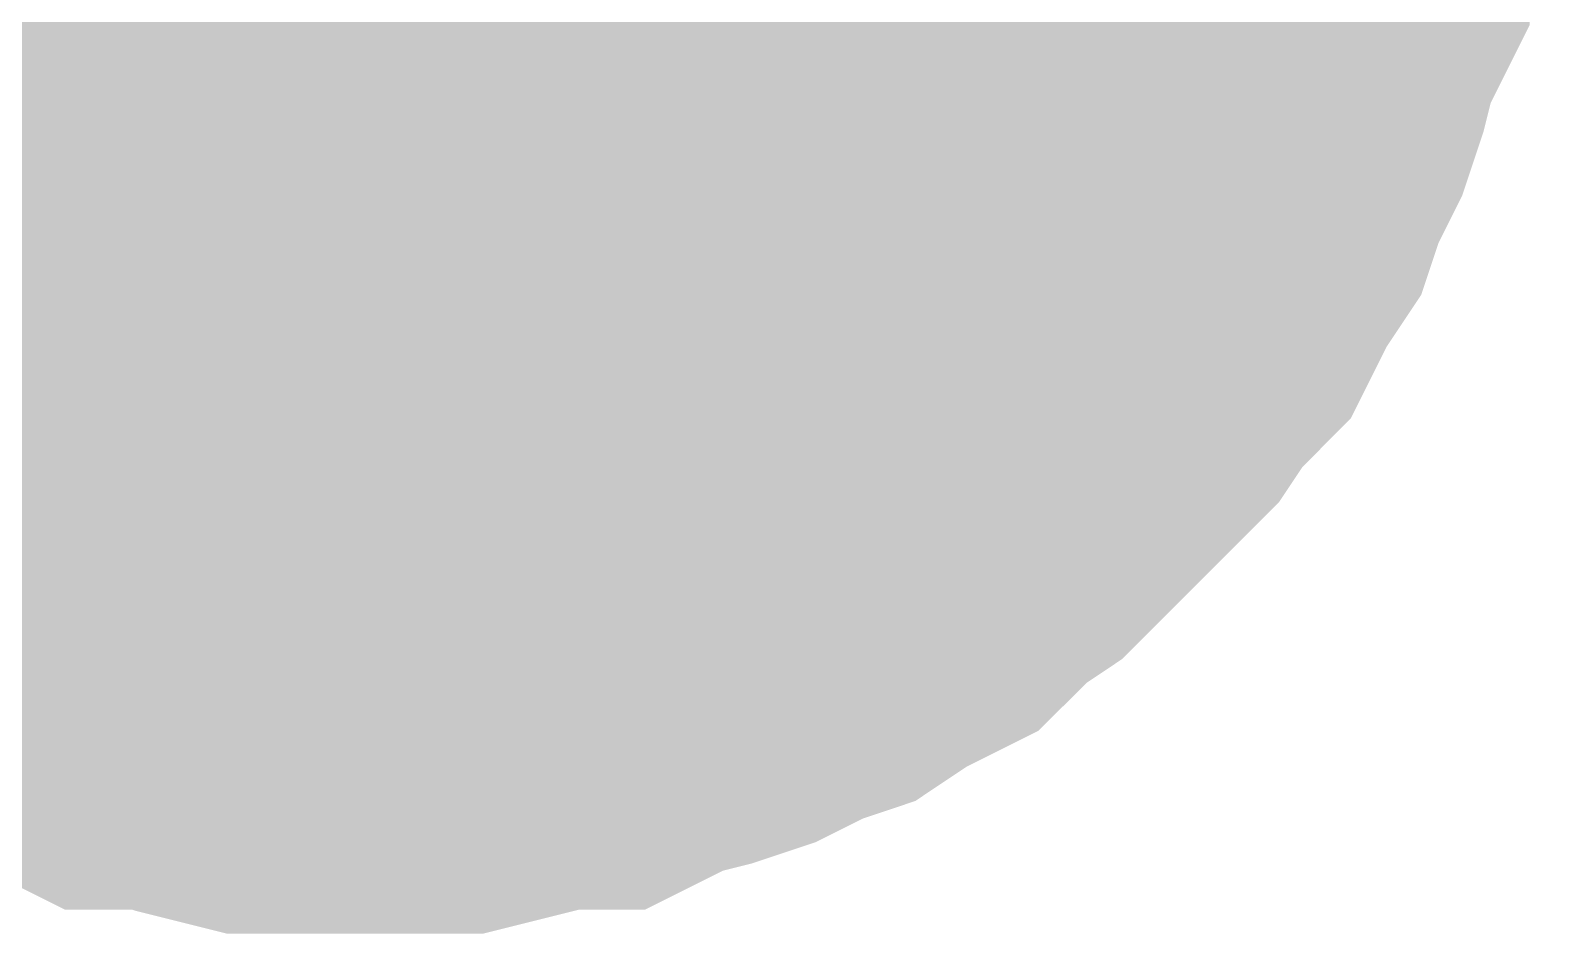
# Model space of a CAD drawing. Header units: inches. Extents: x 0 to 11.8, y 0 to 7.9.
# Drawn here: x 2.79299 to 2.82611, y 3.57392 to 3.59355 of the extents above; entities that cross this region are included whole.
import ezdxf

# ---------------------------------------------------------------- set-up
doc = ezdxf.new("R2010")
doc.units = ezdxf.units.IN
doc.header["$MEASUREMENT"] = 0
doc.layers.add('Sheet', color=255, linetype='Continuous')

msp = doc.modelspace()

# ---------------------------------------------------------------- linework, layer by layer
at = {"layer": 'Sheet'}
msp.add_lwpolyline([(2.79, 3.6, 0.02, 0.02, 1), (2.81, 3.6, 0.02, 0.02, 1)], format="xyseb", close=True, dxfattribs=at)
for points in [[(2.820209, 3.599973, 0.0118, 0.0118, 0), (2.820209, 3.598939, 0.0118, 0.0118, 0), (2.820209, 3.597905, 0.0118, 0.0118, 0), (2.81995, 3.596872, 0.0118, 0.0118, 0), (2.819692, 3.595838, 0.0118, 0.0118, 0), (2.819692, 3.595063, 0.0118, 0.0118, 0), (2.819175, 3.594029, 0.0118, 0.0118, 0), (2.818916, 3.592995, 0.0118, 0.0118, 0), (2.818658, 3.59222, 0.0118, 0.0118, 0), (2.818141, 3.591186, 0.0118, 0.0118, 0), (2.817883, 3.590411, 0.0118, 0.0118, 0), (2.817366, 3.589635, 0.0118, 0.0118, 0), (2.816849, 3.588602, 0.0118, 0.0118, 0), (2.816073, 3.587826, 0.0118, 0.0118, 0), (2.815556, 3.587051, 0.0118, 0.0118, 0), (2.81504, 3.586534, 0.0118, 0.0118, 0), (2.814264, 3.585759, 0.0118, 0.0118, 0), (2.813489, 3.584984, 0.0118, 0.0118, 0), (2.812972, 3.584467, 0.0118, 0.0118, 0), (2.812197, 3.58395, 0.0118, 0.0118, 0), (2.811421, 3.583175, 0.0118, 0.0118, 0), (2.810387, 3.582658, 0.0118, 0.0118, 0), (2.809612, 3.582141, 0.0118, 0.0118, 0), (2.808837, 3.581882, 0.0118, 0.0118, 0), (2.807803, 3.581366, 0.0118, 0.0118, 0), (2.807028, 3.581107, 0.0118, 0.0118, 0), (2.805994, 3.580849, 0.0118, 0.0118, 0), (2.80496, 3.580332, 0.0118, 0.0118, 0), (2.804185, 3.580332, 0.0118, 0.0118, 0), (2.803151, 3.580073, 0.0118, 0.0118, 0), (2.802117, 3.579815, 0.0118, 0.0118, 0), (2.801083, 3.579815, 0.0118, 0.0118, 0), (2.800049, 3.579815, 0.0118, 0.0118, 0)], [(2.820209, 3.599973, 0.0118, 0.0118, 0), (2.820209, 3.598939, 0.0118, 0.0118, 0), (2.820209, 3.597905, 0.0118, 0.0118, 0), (2.81995, 3.596872, 0.0118, 0.0118, 0), (2.819692, 3.595838, 0.0118, 0.0118, 0), (2.819692, 3.595063, 0.0118, 0.0118, 0), (2.819175, 3.594029, 0.0118, 0.0118, 0), (2.818916, 3.592995, 0.0118, 0.0118, 0), (2.818658, 3.59222, 0.0118, 0.0118, 0), (2.818141, 3.591186, 0.0118, 0.0118, 0), (2.817883, 3.590411, 0.0118, 0.0118, 0), (2.817366, 3.589635, 0.0118, 0.0118, 0), (2.816849, 3.588602, 0.0118, 0.0118, 0), (2.816073, 3.587826, 0.0118, 0.0118, 0), (2.815556, 3.587051, 0.0118, 0.0118, 0), (2.81504, 3.586534, 0.0118, 0.0118, 0), (2.814264, 3.585759, 0.0118, 0.0118, 0), (2.813489, 3.584984, 0.0118, 0.0118, 0), (2.812972, 3.584467, 0.0118, 0.0118, 0), (2.812197, 3.58395, 0.0118, 0.0118, 0), (2.811421, 3.583175, 0.0118, 0.0118, 0), (2.810387, 3.582658, 0.0118, 0.0118, 0), (2.809612, 3.582141, 0.0118, 0.0118, 0), (2.808837, 3.581882, 0.0118, 0.0118, 0), (2.807803, 3.581366, 0.0118, 0.0118, 0), (2.807028, 3.581107, 0.0118, 0.0118, 0), (2.805994, 3.580849, 0.0118, 0.0118, 0), (2.80496, 3.580332, 0.0118, 0.0118, 0), (2.804185, 3.580332, 0.0118, 0.0118, 0), (2.803151, 3.580073, 0.0118, 0.0118, 0), (2.802117, 3.579815, 0.0118, 0.0118, 0), (2.801083, 3.579815, 0.0118, 0.0118, 0), (2.800049, 3.579815, 0.0118, 0.0118, 0)], [(2.820209, 3.599973, 0.0118, 0.0118, 0), (2.820209, 3.598939, 0.0118, 0.0118, 0), (2.820209, 3.597905, 0.0118, 0.0118, 0), (2.81995, 3.596872, 0.0118, 0.0118, 0), (2.819692, 3.595838, 0.0118, 0.0118, 0), (2.819692, 3.595063, 0.0118, 0.0118, 0), (2.819175, 3.594029, 0.0118, 0.0118, 0), (2.818916, 3.592995, 0.0118, 0.0118, 0), (2.818658, 3.59222, 0.0118, 0.0118, 0), (2.818141, 3.591186, 0.0118, 0.0118, 0), (2.817883, 3.590411, 0.0118, 0.0118, 0), (2.817366, 3.589635, 0.0118, 0.0118, 0), (2.816849, 3.588602, 0.0118, 0.0118, 0), (2.816073, 3.587826, 0.0118, 0.0118, 0), (2.815556, 3.587051, 0.0118, 0.0118, 0), (2.81504, 3.586534, 0.0118, 0.0118, 0), (2.814264, 3.585759, 0.0118, 0.0118, 0), (2.813489, 3.584984, 0.0118, 0.0118, 0), (2.812972, 3.584467, 0.0118, 0.0118, 0), (2.812197, 3.58395, 0.0118, 0.0118, 0), (2.811421, 3.583175, 0.0118, 0.0118, 0), (2.810387, 3.582658, 0.0118, 0.0118, 0), (2.809612, 3.582141, 0.0118, 0.0118, 0), (2.808837, 3.581882, 0.0118, 0.0118, 0), (2.807803, 3.581366, 0.0118, 0.0118, 0), (2.807028, 3.581107, 0.0118, 0.0118, 0), (2.805994, 3.580849, 0.0118, 0.0118, 0), (2.80496, 3.580332, 0.0118, 0.0118, 0), (2.804185, 3.580332, 0.0118, 0.0118, 0), (2.803151, 3.580073, 0.0118, 0.0118, 0), (2.802117, 3.579815, 0.0118, 0.0118, 0), (2.801083, 3.579815, 0.0118, 0.0118, 0), (2.800049, 3.579815, 0.0118, 0.0118, 0)], [(2.820209, 3.599973, 0.0118, 0.0118, 0), (2.820209, 3.598939, 0.0118, 0.0118, 0), (2.820209, 3.597905, 0.0118, 0.0118, 0), (2.81995, 3.596872, 0.0118, 0.0118, 0), (2.819692, 3.595838, 0.0118, 0.0118, 0), (2.819692, 3.595063, 0.0118, 0.0118, 0), (2.819175, 3.594029, 0.0118, 0.0118, 0), (2.818916, 3.592995, 0.0118, 0.0118, 0), (2.818658, 3.59222, 0.0118, 0.0118, 0), (2.818141, 3.591186, 0.0118, 0.0118, 0), (2.817883, 3.590411, 0.0118, 0.0118, 0), (2.817366, 3.589635, 0.0118, 0.0118, 0), (2.816849, 3.588602, 0.0118, 0.0118, 0), (2.816073, 3.587826, 0.0118, 0.0118, 0), (2.815556, 3.587051, 0.0118, 0.0118, 0), (2.81504, 3.586534, 0.0118, 0.0118, 0), (2.814264, 3.585759, 0.0118, 0.0118, 0), (2.813489, 3.584984, 0.0118, 0.0118, 0), (2.812972, 3.584467, 0.0118, 0.0118, 0), (2.812197, 3.58395, 0.0118, 0.0118, 0), (2.811421, 3.583175, 0.0118, 0.0118, 0), (2.810387, 3.582658, 0.0118, 0.0118, 0), (2.809612, 3.582141, 0.0118, 0.0118, 0), (2.808837, 3.581882, 0.0118, 0.0118, 0), (2.807803, 3.581366, 0.0118, 0.0118, 0), (2.807028, 3.581107, 0.0118, 0.0118, 0), (2.805994, 3.580849, 0.0118, 0.0118, 0), (2.80496, 3.580332, 0.0118, 0.0118, 0), (2.804185, 3.580332, 0.0118, 0.0118, 0), (2.803151, 3.580073, 0.0118, 0.0118, 0), (2.802117, 3.579815, 0.0118, 0.0118, 0), (2.801083, 3.579815, 0.0118, 0.0118, 0), (2.800049, 3.579815, 0.0118, 0.0118, 0)], [(2.820209, 3.599973, 0.0118, 0.0118, 0), (2.820209, 3.598939, 0.0118, 0.0118, 0), (2.820209, 3.597905, 0.0118, 0.0118, 0), (2.81995, 3.596872, 0.0118, 0.0118, 0), (2.819692, 3.595838, 0.0118, 0.0118, 0), (2.819692, 3.595063, 0.0118, 0.0118, 0), (2.819175, 3.594029, 0.0118, 0.0118, 0), (2.818916, 3.592995, 0.0118, 0.0118, 0), (2.818658, 3.59222, 0.0118, 0.0118, 0), (2.818141, 3.591186, 0.0118, 0.0118, 0), (2.817883, 3.590411, 0.0118, 0.0118, 0), (2.817366, 3.589635, 0.0118, 0.0118, 0), (2.816849, 3.588602, 0.0118, 0.0118, 0), (2.816073, 3.587826, 0.0118, 0.0118, 0), (2.815556, 3.587051, 0.0118, 0.0118, 0), (2.81504, 3.586534, 0.0118, 0.0118, 0), (2.814264, 3.585759, 0.0118, 0.0118, 0), (2.813489, 3.584984, 0.0118, 0.0118, 0), (2.812972, 3.584467, 0.0118, 0.0118, 0), (2.812197, 3.58395, 0.0118, 0.0118, 0), (2.811421, 3.583175, 0.0118, 0.0118, 0), (2.810387, 3.582658, 0.0118, 0.0118, 0), (2.809612, 3.582141, 0.0118, 0.0118, 0), (2.808837, 3.581882, 0.0118, 0.0118, 0), (2.807803, 3.581366, 0.0118, 0.0118, 0), (2.807028, 3.581107, 0.0118, 0.0118, 0), (2.805994, 3.580849, 0.0118, 0.0118, 0), (2.80496, 3.580332, 0.0118, 0.0118, 0), (2.804185, 3.580332, 0.0118, 0.0118, 0), (2.803151, 3.580073, 0.0118, 0.0118, 0), (2.802117, 3.579815, 0.0118, 0.0118, 0), (2.801083, 3.579815, 0.0118, 0.0118, 0), (2.800049, 3.579815, 0.0118, 0.0118, 0)], [(2.820209, 3.599973, 0.0118, 0.0118, 0), (2.820209, 3.598939, 0.0118, 0.0118, 0), (2.820209, 3.597905, 0.0118, 0.0118, 0), (2.81995, 3.596872, 0.0118, 0.0118, 0), (2.819692, 3.595838, 0.0118, 0.0118, 0), (2.819692, 3.595063, 0.0118, 0.0118, 0), (2.819175, 3.594029, 0.0118, 0.0118, 0), (2.818916, 3.592995, 0.0118, 0.0118, 0), (2.818658, 3.59222, 0.0118, 0.0118, 0), (2.818141, 3.591186, 0.0118, 0.0118, 0), (2.817883, 3.590411, 0.0118, 0.0118, 0), (2.817366, 3.589635, 0.0118, 0.0118, 0), (2.816849, 3.588602, 0.0118, 0.0118, 0), (2.816073, 3.587826, 0.0118, 0.0118, 0), (2.815556, 3.587051, 0.0118, 0.0118, 0), (2.81504, 3.586534, 0.0118, 0.0118, 0), (2.814264, 3.585759, 0.0118, 0.0118, 0), (2.813489, 3.584984, 0.0118, 0.0118, 0), (2.812972, 3.584467, 0.0118, 0.0118, 0), (2.812197, 3.58395, 0.0118, 0.0118, 0), (2.811421, 3.583175, 0.0118, 0.0118, 0), (2.810387, 3.582658, 0.0118, 0.0118, 0), (2.809612, 3.582141, 0.0118, 0.0118, 0), (2.808837, 3.581882, 0.0118, 0.0118, 0), (2.807803, 3.581366, 0.0118, 0.0118, 0), (2.807028, 3.581107, 0.0118, 0.0118, 0), (2.805994, 3.580849, 0.0118, 0.0118, 0), (2.80496, 3.580332, 0.0118, 0.0118, 0), (2.804185, 3.580332, 0.0118, 0.0118, 0), (2.803151, 3.580073, 0.0118, 0.0118, 0), (2.802117, 3.579815, 0.0118, 0.0118, 0), (2.801083, 3.579815, 0.0118, 0.0118, 0), (2.800049, 3.579815, 0.0118, 0.0118, 0)], [(2.820209, 3.599973, 0.0118, 0.0118, 0), (2.820209, 3.598939, 0.0118, 0.0118, 0), (2.820209, 3.597905, 0.0118, 0.0118, 0), (2.81995, 3.596872, 0.0118, 0.0118, 0), (2.819692, 3.595838, 0.0118, 0.0118, 0), (2.819692, 3.595063, 0.0118, 0.0118, 0), (2.819175, 3.594029, 0.0118, 0.0118, 0), (2.818916, 3.592995, 0.0118, 0.0118, 0), (2.818658, 3.59222, 0.0118, 0.0118, 0), (2.818141, 3.591186, 0.0118, 0.0118, 0), (2.817883, 3.590411, 0.0118, 0.0118, 0), (2.817366, 3.589635, 0.0118, 0.0118, 0), (2.816849, 3.588602, 0.0118, 0.0118, 0), (2.816073, 3.587826, 0.0118, 0.0118, 0), (2.815556, 3.587051, 0.0118, 0.0118, 0), (2.81504, 3.586534, 0.0118, 0.0118, 0), (2.814264, 3.585759, 0.0118, 0.0118, 0), (2.813489, 3.584984, 0.0118, 0.0118, 0), (2.812972, 3.584467, 0.0118, 0.0118, 0), (2.812197, 3.58395, 0.0118, 0.0118, 0), (2.811421, 3.583175, 0.0118, 0.0118, 0), (2.810387, 3.582658, 0.0118, 0.0118, 0), (2.809612, 3.582141, 0.0118, 0.0118, 0), (2.808837, 3.581882, 0.0118, 0.0118, 0), (2.807803, 3.581366, 0.0118, 0.0118, 0), (2.807028, 3.581107, 0.0118, 0.0118, 0), (2.805994, 3.580849, 0.0118, 0.0118, 0), (2.80496, 3.580332, 0.0118, 0.0118, 0), (2.804185, 3.580332, 0.0118, 0.0118, 0), (2.803151, 3.580073, 0.0118, 0.0118, 0), (2.802117, 3.579815, 0.0118, 0.0118, 0), (2.801083, 3.579815, 0.0118, 0.0118, 0), (2.800049, 3.579815, 0.0118, 0.0118, 0)], [(2.819692, 3.595838, 0.0039, 0.0039, 0), (2.819692, 3.595063, 0.0039, 0.0039, 0), (2.819175, 3.594029, 0.0039, 0.0039, 0), (2.818916, 3.592995, 0.0039, 0.0039, 0), (2.818658, 3.59222, 0.0039, 0.0039, 0), (2.818141, 3.591186, 0.0039, 0.0039, 0), (2.817883, 3.590411, 0.0039, 0.0039, 0), (2.817366, 3.589635, 0.0039, 0.0039, 0), (2.816849, 3.588602, 0.0039, 0.0039, 0), (2.816073, 3.587826, 0.0039, 0.0039, 0), (2.815556, 3.587051, 0.0039, 0.0039, 0), (2.81504, 3.586534, 0.0039, 0.0039, 0), (2.814264, 3.585759, 0.0039, 0.0039, 0), (2.813489, 3.584984, 0.0039, 0.0039, 0), (2.812972, 3.584467, 0.0039, 0.0039, 0), (2.812197, 3.58395, 0.0039, 0.0039, 0), (2.811421, 3.583175, 0.0039, 0.0039, 0), (2.810387, 3.582658, 0.0039, 0.0039, 0), (2.809612, 3.582141, 0.0039, 0.0039, 0), (2.808837, 3.581882, 0.0039, 0.0039, 0), (2.807803, 3.581366, 0.0039, 0.0039, 0), (2.807028, 3.581107, 0.0039, 0.0039, 0), (2.805994, 3.580849, 0.0039, 0.0039, 0), (2.80496, 3.580332, 0.0039, 0.0039, 0), (2.804185, 3.580332, 0.0039, 0.0039, 0), (2.803151, 3.580073, 0.0039, 0.0039, 0), (2.802117, 3.579815, 0.0039, 0.0039, 0), (2.801083, 3.579815, 0.0039, 0.0039, 0), (2.800049, 3.579815, 0.0039, 0.0039, 0)], [(2.819692, 3.595838, 0.0039, 0.0039, 0), (2.819692, 3.595063, 0.0039, 0.0039, 0), (2.819175, 3.594029, 0.0039, 0.0039, 0), (2.818916, 3.592995, 0.0039, 0.0039, 0), (2.818658, 3.59222, 0.0039, 0.0039, 0), (2.818141, 3.591186, 0.0039, 0.0039, 0), (2.817883, 3.590411, 0.0039, 0.0039, 0), (2.817366, 3.589635, 0.0039, 0.0039, 0), (2.816849, 3.588602, 0.0039, 0.0039, 0), (2.816073, 3.587826, 0.0039, 0.0039, 0), (2.815556, 3.587051, 0.0039, 0.0039, 0), (2.81504, 3.586534, 0.0039, 0.0039, 0), (2.814264, 3.585759, 0.0039, 0.0039, 0), (2.813489, 3.584984, 0.0039, 0.0039, 0), (2.812972, 3.584467, 0.0039, 0.0039, 0), (2.812197, 3.58395, 0.0039, 0.0039, 0), (2.811421, 3.583175, 0.0039, 0.0039, 0), (2.810387, 3.582658, 0.0039, 0.0039, 0), (2.809612, 3.582141, 0.0039, 0.0039, 0), (2.808837, 3.581882, 0.0039, 0.0039, 0), (2.807803, 3.581366, 0.0039, 0.0039, 0), (2.807028, 3.581107, 0.0039, 0.0039, 0), (2.805994, 3.580849, 0.0039, 0.0039, 0), (2.80496, 3.580332, 0.0039, 0.0039, 0), (2.804185, 3.580332, 0.0039, 0.0039, 0), (2.803151, 3.580073, 0.0039, 0.0039, 0), (2.802117, 3.579815, 0.0039, 0.0039, 0), (2.801083, 3.579815, 0.0039, 0.0039, 0), (2.800049, 3.579815, 0.0039, 0.0039, 0)], [(2.819692, 3.595838, 0.0039, 0.0039, 0), (2.819692, 3.595063, 0.0039, 0.0039, 0), (2.819175, 3.594029, 0.0039, 0.0039, 0), (2.818916, 3.592995, 0.0039, 0.0039, 0), (2.818658, 3.59222, 0.0039, 0.0039, 0), (2.818141, 3.591186, 0.0039, 0.0039, 0), (2.817883, 3.590411, 0.0039, 0.0039, 0), (2.817366, 3.589635, 0.0039, 0.0039, 0), (2.816849, 3.588602, 0.0039, 0.0039, 0), (2.816073, 3.587826, 0.0039, 0.0039, 0), (2.815556, 3.587051, 0.0039, 0.0039, 0), (2.81504, 3.586534, 0.0039, 0.0039, 0), (2.814264, 3.585759, 0.0039, 0.0039, 0), (2.813489, 3.584984, 0.0039, 0.0039, 0), (2.812972, 3.584467, 0.0039, 0.0039, 0), (2.812197, 3.58395, 0.0039, 0.0039, 0), (2.811421, 3.583175, 0.0039, 0.0039, 0), (2.810387, 3.582658, 0.0039, 0.0039, 0), (2.809612, 3.582141, 0.0039, 0.0039, 0), (2.808837, 3.581882, 0.0039, 0.0039, 0), (2.807803, 3.581366, 0.0039, 0.0039, 0), (2.807028, 3.581107, 0.0039, 0.0039, 0), (2.805994, 3.580849, 0.0039, 0.0039, 0), (2.80496, 3.580332, 0.0039, 0.0039, 0), (2.804185, 3.580332, 0.0039, 0.0039, 0), (2.803151, 3.580073, 0.0039, 0.0039, 0), (2.802117, 3.579815, 0.0039, 0.0039, 0), (2.801083, 3.579815, 0.0039, 0.0039, 0), (2.800049, 3.579815, 0.0039, 0.0039, 0)], [(2.819692, 3.595838, 0.0039, 0.0039, 0), (2.819692, 3.595063, 0.0039, 0.0039, 0), (2.819175, 3.594029, 0.0039, 0.0039, 0), (2.818916, 3.592995, 0.0039, 0.0039, 0), (2.818658, 3.59222, 0.0039, 0.0039, 0), (2.818141, 3.591186, 0.0039, 0.0039, 0), (2.817883, 3.590411, 0.0039, 0.0039, 0), (2.817366, 3.589635, 0.0039, 0.0039, 0), (2.816849, 3.588602, 0.0039, 0.0039, 0), (2.816073, 3.587826, 0.0039, 0.0039, 0), (2.815556, 3.587051, 0.0039, 0.0039, 0), (2.81504, 3.586534, 0.0039, 0.0039, 0), (2.814264, 3.585759, 0.0039, 0.0039, 0), (2.813489, 3.584984, 0.0039, 0.0039, 0), (2.812972, 3.584467, 0.0039, 0.0039, 0), (2.812197, 3.58395, 0.0039, 0.0039, 0), (2.811421, 3.583175, 0.0039, 0.0039, 0), (2.810387, 3.582658, 0.0039, 0.0039, 0), (2.809612, 3.582141, 0.0039, 0.0039, 0), (2.808837, 3.581882, 0.0039, 0.0039, 0), (2.807803, 3.581366, 0.0039, 0.0039, 0), (2.807028, 3.581107, 0.0039, 0.0039, 0), (2.805994, 3.580849, 0.0039, 0.0039, 0), (2.80496, 3.580332, 0.0039, 0.0039, 0), (2.804185, 3.580332, 0.0039, 0.0039, 0), (2.803151, 3.580073, 0.0039, 0.0039, 0), (2.802117, 3.579815, 0.0039, 0.0039, 0), (2.801083, 3.579815, 0.0039, 0.0039, 0), (2.800049, 3.579815, 0.0039, 0.0039, 0)], [(2.819692, 3.595838, 0.0039, 0.0039, 0), (2.819692, 3.595063, 0.0039, 0.0039, 0), (2.819175, 3.594029, 0.0039, 0.0039, 0), (2.818916, 3.592995, 0.0039, 0.0039, 0), (2.818658, 3.59222, 0.0039, 0.0039, 0), (2.818141, 3.591186, 0.0039, 0.0039, 0), (2.817883, 3.590411, 0.0039, 0.0039, 0), (2.817366, 3.589635, 0.0039, 0.0039, 0), (2.816849, 3.588602, 0.0039, 0.0039, 0), (2.816073, 3.587826, 0.0039, 0.0039, 0), (2.815556, 3.587051, 0.0039, 0.0039, 0), (2.81504, 3.586534, 0.0039, 0.0039, 0), (2.814264, 3.585759, 0.0039, 0.0039, 0), (2.813489, 3.584984, 0.0039, 0.0039, 0), (2.812972, 3.584467, 0.0039, 0.0039, 0), (2.812197, 3.58395, 0.0039, 0.0039, 0), (2.811421, 3.583175, 0.0039, 0.0039, 0), (2.810387, 3.582658, 0.0039, 0.0039, 0), (2.809612, 3.582141, 0.0039, 0.0039, 0), (2.808837, 3.581882, 0.0039, 0.0039, 0), (2.807803, 3.581366, 0.0039, 0.0039, 0), (2.807028, 3.581107, 0.0039, 0.0039, 0), (2.805994, 3.580849, 0.0039, 0.0039, 0), (2.80496, 3.580332, 0.0039, 0.0039, 0), (2.804185, 3.580332, 0.0039, 0.0039, 0), (2.803151, 3.580073, 0.0039, 0.0039, 0), (2.802117, 3.579815, 0.0039, 0.0039, 0), (2.801083, 3.579815, 0.0039, 0.0039, 0), (2.800049, 3.579815, 0.0039, 0.0039, 0)], [(2.819692, 3.595838, 0.0039, 0.0039, 0), (2.819692, 3.595063, 0.0039, 0.0039, 0), (2.819175, 3.594029, 0.0039, 0.0039, 0), (2.818916, 3.592995, 0.0039, 0.0039, 0), (2.818658, 3.59222, 0.0039, 0.0039, 0), (2.818141, 3.591186, 0.0039, 0.0039, 0), (2.817883, 3.590411, 0.0039, 0.0039, 0), (2.817366, 3.589635, 0.0039, 0.0039, 0), (2.816849, 3.588602, 0.0039, 0.0039, 0), (2.816073, 3.587826, 0.0039, 0.0039, 0), (2.815556, 3.587051, 0.0039, 0.0039, 0), (2.81504, 3.586534, 0.0039, 0.0039, 0), (2.814264, 3.585759, 0.0039, 0.0039, 0), (2.813489, 3.584984, 0.0039, 0.0039, 0), (2.812972, 3.584467, 0.0039, 0.0039, 0), (2.812197, 3.58395, 0.0039, 0.0039, 0), (2.811421, 3.583175, 0.0039, 0.0039, 0), (2.810387, 3.582658, 0.0039, 0.0039, 0), (2.809612, 3.582141, 0.0039, 0.0039, 0), (2.808837, 3.581882, 0.0039, 0.0039, 0), (2.807803, 3.581366, 0.0039, 0.0039, 0), (2.807028, 3.581107, 0.0039, 0.0039, 0), (2.805994, 3.580849, 0.0039, 0.0039, 0), (2.80496, 3.580332, 0.0039, 0.0039, 0), (2.804185, 3.580332, 0.0039, 0.0039, 0), (2.803151, 3.580073, 0.0039, 0.0039, 0), (2.802117, 3.579815, 0.0039, 0.0039, 0), (2.801083, 3.579815, 0.0039, 0.0039, 0), (2.800049, 3.579815, 0.0039, 0.0039, 0)], [(2.819692, 3.595838, 0.0039, 0.0039, 0), (2.819692, 3.595063, 0.0039, 0.0039, 0), (2.819175, 3.594029, 0.0039, 0.0039, 0), (2.818916, 3.592995, 0.0039, 0.0039, 0), (2.818658, 3.59222, 0.0039, 0.0039, 0), (2.818141, 3.591186, 0.0039, 0.0039, 0), (2.817883, 3.590411, 0.0039, 0.0039, 0), (2.817366, 3.589635, 0.0039, 0.0039, 0), (2.816849, 3.588602, 0.0039, 0.0039, 0), (2.816073, 3.587826, 0.0039, 0.0039, 0), (2.815556, 3.587051, 0.0039, 0.0039, 0), (2.81504, 3.586534, 0.0039, 0.0039, 0), (2.814264, 3.585759, 0.0039, 0.0039, 0), (2.813489, 3.584984, 0.0039, 0.0039, 0), (2.812972, 3.584467, 0.0039, 0.0039, 0), (2.812197, 3.58395, 0.0039, 0.0039, 0), (2.811421, 3.583175, 0.0039, 0.0039, 0), (2.810387, 3.582658, 0.0039, 0.0039, 0), (2.809612, 3.582141, 0.0039, 0.0039, 0), (2.808837, 3.581882, 0.0039, 0.0039, 0), (2.807803, 3.581366, 0.0039, 0.0039, 0), (2.807028, 3.581107, 0.0039, 0.0039, 0), (2.805994, 3.580849, 0.0039, 0.0039, 0), (2.80496, 3.580332, 0.0039, 0.0039, 0), (2.804185, 3.580332, 0.0039, 0.0039, 0), (2.803151, 3.580073, 0.0039, 0.0039, 0), (2.802117, 3.579815, 0.0039, 0.0039, 0), (2.801083, 3.579815, 0.0039, 0.0039, 0), (2.800049, 3.579815, 0.0039, 0.0039, 0)], [(2.800049, 3.579815, 0.0118, 0.0118, 0), (2.799016, 3.579815, 0.0118, 0.0118, 0), (2.797982, 3.579815, 0.0118, 0.0118, 0), (2.796948, 3.580073, 0.0118, 0.0118, 0), (2.796173, 3.580332, 0.0118, 0.0118, 0), (2.795139, 3.580332, 0.0118, 0.0118, 0), (2.794105, 3.580849, 0.0118, 0.0118, 0), (2.79333, 3.581107, 0.0118, 0.0118, 0), (2.792296, 3.581366, 0.0118, 0.0118, 0), (2.791521, 3.581882, 0.0118, 0.0118, 0), (2.790745, 3.582141, 0.0118, 0.0118, 0), (2.789711, 3.582658, 0.0118, 0.0118, 0), (2.788936, 3.583175, 0.0118, 0.0118, 0), (2.788161, 3.58395, 0.0118, 0.0118, 0), (2.787385, 3.584467, 0.0118, 0.0118, 0), (2.78661, 3.584984, 0.0118, 0.0118, 0)], [(2.800049, 3.579815, 0.0118, 0.0118, 0), (2.799016, 3.579815, 0.0118, 0.0118, 0), (2.797982, 3.579815, 0.0118, 0.0118, 0), (2.796948, 3.580073, 0.0118, 0.0118, 0), (2.796173, 3.580332, 0.0118, 0.0118, 0), (2.795139, 3.580332, 0.0118, 0.0118, 0), (2.794105, 3.580849, 0.0118, 0.0118, 0), (2.79333, 3.581107, 0.0118, 0.0118, 0), (2.792296, 3.581366, 0.0118, 0.0118, 0), (2.791521, 3.581882, 0.0118, 0.0118, 0), (2.790745, 3.582141, 0.0118, 0.0118, 0), (2.789711, 3.582658, 0.0118, 0.0118, 0), (2.788936, 3.583175, 0.0118, 0.0118, 0), (2.788161, 3.58395, 0.0118, 0.0118, 0), (2.787385, 3.584467, 0.0118, 0.0118, 0), (2.78661, 3.584984, 0.0118, 0.0118, 0)], [(2.800049, 3.579815, 0.0118, 0.0118, 0), (2.799016, 3.579815, 0.0118, 0.0118, 0), (2.797982, 3.579815, 0.0118, 0.0118, 0), (2.796948, 3.580073, 0.0118, 0.0118, 0), (2.796173, 3.580332, 0.0118, 0.0118, 0), (2.795139, 3.580332, 0.0118, 0.0118, 0), (2.794105, 3.580849, 0.0118, 0.0118, 0), (2.79333, 3.581107, 0.0118, 0.0118, 0), (2.792296, 3.581366, 0.0118, 0.0118, 0), (2.791521, 3.581882, 0.0118, 0.0118, 0), (2.790745, 3.582141, 0.0118, 0.0118, 0), (2.789711, 3.582658, 0.0118, 0.0118, 0), (2.788936, 3.583175, 0.0118, 0.0118, 0), (2.788161, 3.58395, 0.0118, 0.0118, 0), (2.787385, 3.584467, 0.0118, 0.0118, 0), (2.78661, 3.584984, 0.0118, 0.0118, 0)], [(2.800049, 3.579815, 0.0118, 0.0118, 0), (2.799016, 3.579815, 0.0118, 0.0118, 0), (2.797982, 3.579815, 0.0118, 0.0118, 0), (2.796948, 3.580073, 0.0118, 0.0118, 0), (2.796173, 3.580332, 0.0118, 0.0118, 0), (2.795139, 3.580332, 0.0118, 0.0118, 0), (2.794105, 3.580849, 0.0118, 0.0118, 0), (2.79333, 3.581107, 0.0118, 0.0118, 0), (2.792296, 3.581366, 0.0118, 0.0118, 0), (2.791521, 3.581882, 0.0118, 0.0118, 0), (2.790745, 3.582141, 0.0118, 0.0118, 0), (2.789711, 3.582658, 0.0118, 0.0118, 0), (2.788936, 3.583175, 0.0118, 0.0118, 0), (2.788161, 3.58395, 0.0118, 0.0118, 0), (2.787385, 3.584467, 0.0118, 0.0118, 0), (2.78661, 3.584984, 0.0118, 0.0118, 0)], [(2.800049, 3.579815, 0.0118, 0.0118, 0), (2.799016, 3.579815, 0.0118, 0.0118, 0), (2.797982, 3.579815, 0.0118, 0.0118, 0), (2.796948, 3.580073, 0.0118, 0.0118, 0), (2.796173, 3.580332, 0.0118, 0.0118, 0), (2.795139, 3.580332, 0.0118, 0.0118, 0), (2.794105, 3.580849, 0.0118, 0.0118, 0), (2.79333, 3.581107, 0.0118, 0.0118, 0), (2.792296, 3.581366, 0.0118, 0.0118, 0), (2.791521, 3.581882, 0.0118, 0.0118, 0), (2.790745, 3.582141, 0.0118, 0.0118, 0), (2.789711, 3.582658, 0.0118, 0.0118, 0), (2.788936, 3.583175, 0.0118, 0.0118, 0), (2.788161, 3.58395, 0.0118, 0.0118, 0), (2.787385, 3.584467, 0.0118, 0.0118, 0), (2.78661, 3.584984, 0.0118, 0.0118, 0)], [(2.800049, 3.579815, 0.0118, 0.0118, 0), (2.799016, 3.579815, 0.0118, 0.0118, 0), (2.797982, 3.579815, 0.0118, 0.0118, 0), (2.796948, 3.580073, 0.0118, 0.0118, 0), (2.796173, 3.580332, 0.0118, 0.0118, 0), (2.795139, 3.580332, 0.0118, 0.0118, 0), (2.794105, 3.580849, 0.0118, 0.0118, 0), (2.79333, 3.581107, 0.0118, 0.0118, 0), (2.792296, 3.581366, 0.0118, 0.0118, 0), (2.791521, 3.581882, 0.0118, 0.0118, 0), (2.790745, 3.582141, 0.0118, 0.0118, 0), (2.789711, 3.582658, 0.0118, 0.0118, 0), (2.788936, 3.583175, 0.0118, 0.0118, 0), (2.788161, 3.58395, 0.0118, 0.0118, 0), (2.787385, 3.584467, 0.0118, 0.0118, 0), (2.78661, 3.584984, 0.0118, 0.0118, 0)], [(2.800049, 3.579815, 0.0118, 0.0118, 0), (2.799016, 3.579815, 0.0118, 0.0118, 0), (2.797982, 3.579815, 0.0118, 0.0118, 0), (2.796948, 3.580073, 0.0118, 0.0118, 0), (2.796173, 3.580332, 0.0118, 0.0118, 0), (2.795139, 3.580332, 0.0118, 0.0118, 0), (2.794105, 3.580849, 0.0118, 0.0118, 0), (2.79333, 3.581107, 0.0118, 0.0118, 0), (2.792296, 3.581366, 0.0118, 0.0118, 0), (2.791521, 3.581882, 0.0118, 0.0118, 0), (2.790745, 3.582141, 0.0118, 0.0118, 0), (2.789711, 3.582658, 0.0118, 0.0118, 0), (2.788936, 3.583175, 0.0118, 0.0118, 0), (2.788161, 3.58395, 0.0118, 0.0118, 0), (2.787385, 3.584467, 0.0118, 0.0118, 0), (2.78661, 3.584984, 0.0118, 0.0118, 0)], [(2.800049, 3.579815, 0.0039, 0.0039, 0), (2.799016, 3.579815, 0.0039, 0.0039, 0), (2.797982, 3.579815, 0.0039, 0.0039, 0), (2.796948, 3.580073, 0.0039, 0.0039, 0), (2.796173, 3.580332, 0.0039, 0.0039, 0), (2.795139, 3.580332, 0.0039, 0.0039, 0), (2.794105, 3.580849, 0.0039, 0.0039, 0), (2.79333, 3.581107, 0.0039, 0.0039, 0), (2.792296, 3.581366, 0.0039, 0.0039, 0), (2.791521, 3.581882, 0.0039, 0.0039, 0), (2.790745, 3.582141, 0.0039, 0.0039, 0)], [(2.800049, 3.579815, 0.0039, 0.0039, 0), (2.799016, 3.579815, 0.0039, 0.0039, 0), (2.797982, 3.579815, 0.0039, 0.0039, 0), (2.796948, 3.580073, 0.0039, 0.0039, 0), (2.796173, 3.580332, 0.0039, 0.0039, 0), (2.795139, 3.580332, 0.0039, 0.0039, 0), (2.794105, 3.580849, 0.0039, 0.0039, 0), (2.79333, 3.581107, 0.0039, 0.0039, 0), (2.792296, 3.581366, 0.0039, 0.0039, 0), (2.791521, 3.581882, 0.0039, 0.0039, 0), (2.790745, 3.582141, 0.0039, 0.0039, 0)], [(2.800049, 3.579815, 0.0039, 0.0039, 0), (2.799016, 3.579815, 0.0039, 0.0039, 0), (2.797982, 3.579815, 0.0039, 0.0039, 0), (2.796948, 3.580073, 0.0039, 0.0039, 0), (2.796173, 3.580332, 0.0039, 0.0039, 0), (2.795139, 3.580332, 0.0039, 0.0039, 0), (2.794105, 3.580849, 0.0039, 0.0039, 0), (2.79333, 3.581107, 0.0039, 0.0039, 0), (2.792296, 3.581366, 0.0039, 0.0039, 0), (2.791521, 3.581882, 0.0039, 0.0039, 0), (2.790745, 3.582141, 0.0039, 0.0039, 0)], [(2.800049, 3.579815, 0.0039, 0.0039, 0), (2.799016, 3.579815, 0.0039, 0.0039, 0), (2.797982, 3.579815, 0.0039, 0.0039, 0), (2.796948, 3.580073, 0.0039, 0.0039, 0), (2.796173, 3.580332, 0.0039, 0.0039, 0), (2.795139, 3.580332, 0.0039, 0.0039, 0), (2.794105, 3.580849, 0.0039, 0.0039, 0), (2.79333, 3.581107, 0.0039, 0.0039, 0), (2.792296, 3.581366, 0.0039, 0.0039, 0), (2.791521, 3.581882, 0.0039, 0.0039, 0), (2.790745, 3.582141, 0.0039, 0.0039, 0)], [(2.800049, 3.579815, 0.0039, 0.0039, 0), (2.799016, 3.579815, 0.0039, 0.0039, 0), (2.797982, 3.579815, 0.0039, 0.0039, 0), (2.796948, 3.580073, 0.0039, 0.0039, 0), (2.796173, 3.580332, 0.0039, 0.0039, 0), (2.795139, 3.580332, 0.0039, 0.0039, 0), (2.794105, 3.580849, 0.0039, 0.0039, 0), (2.79333, 3.581107, 0.0039, 0.0039, 0), (2.792296, 3.581366, 0.0039, 0.0039, 0), (2.791521, 3.581882, 0.0039, 0.0039, 0), (2.790745, 3.582141, 0.0039, 0.0039, 0)], [(2.800049, 3.579815, 0.0039, 0.0039, 0), (2.799016, 3.579815, 0.0039, 0.0039, 0), (2.797982, 3.579815, 0.0039, 0.0039, 0), (2.796948, 3.580073, 0.0039, 0.0039, 0), (2.796173, 3.580332, 0.0039, 0.0039, 0), (2.795139, 3.580332, 0.0039, 0.0039, 0), (2.794105, 3.580849, 0.0039, 0.0039, 0), (2.79333, 3.581107, 0.0039, 0.0039, 0), (2.792296, 3.581366, 0.0039, 0.0039, 0), (2.791521, 3.581882, 0.0039, 0.0039, 0), (2.790745, 3.582141, 0.0039, 0.0039, 0)], [(2.800049, 3.579815, 0.0039, 0.0039, 0), (2.799016, 3.579815, 0.0039, 0.0039, 0), (2.797982, 3.579815, 0.0039, 0.0039, 0), (2.796948, 3.580073, 0.0039, 0.0039, 0), (2.796173, 3.580332, 0.0039, 0.0039, 0), (2.795139, 3.580332, 0.0039, 0.0039, 0), (2.794105, 3.580849, 0.0039, 0.0039, 0), (2.79333, 3.581107, 0.0039, 0.0039, 0), (2.792296, 3.581366, 0.0039, 0.0039, 0), (2.791521, 3.581882, 0.0039, 0.0039, 0), (2.790745, 3.582141, 0.0039, 0.0039, 0)]]:
    msp.add_lwpolyline(points, format="xyseb", dxfattribs=at)

doc.saveas('drawing.dxf')
